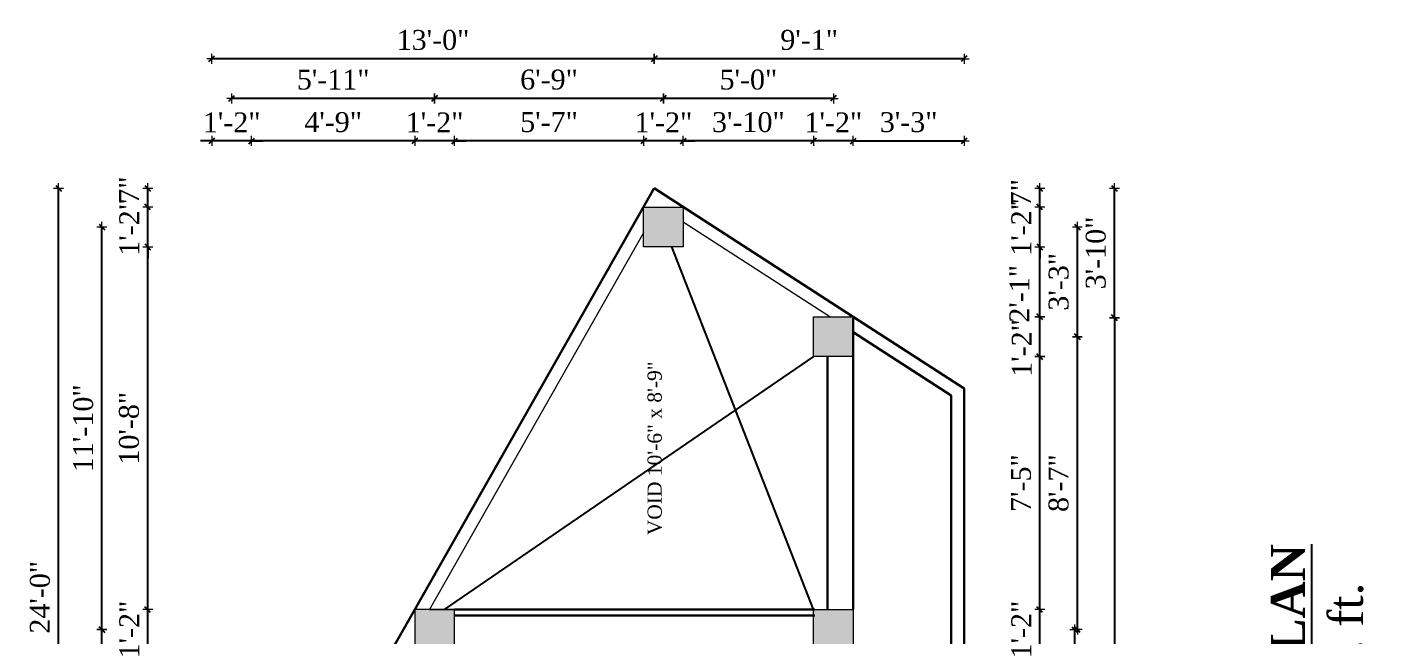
# Model space of a CAD drawing. Header units: inches. Extents: x 151827 to 346502, y -56182 to -23217.
# Drawn here: x 165662.6 to 166136.5, y -25376.6 to -25162.7 of the extents above; entities that cross this region are included whole.
import ezdxf

# ---------------------------------------------------------------- set-up
doc = ezdxf.new("R2010")
doc.units = ezdxf.units.IN
doc.header["$LTSCALE"] = 5
doc.header["$MEASUREMENT"] = 0
doc.layers.add('A-WALL', color=7, linetype='Continuous', lineweight=9)
doc.layers.add('Dimension', color=7, linetype='Continuous', lineweight=18)
doc.layers.add('dim line', color=7, linetype='Continuous', lineweight=15, true_color=0xfab2b2)
doc.layers.add('TEXT', color=6, linetype='Continuous')
doc.layers.add('WALL', color=7, linetype='Continuous')
doc.styles.add('ordinary', font='times.ttf')
doc.dimstyles.new('Copy of 96', dxfattribs={"dimtxt": 7, "dimasz": 4, "dimexe": 0.5, "dimexo": 0.5, "dimgap": 3, "dimtad": 1, "dimdec": 1, "dimzin": 11, "dimdsep": 46, "dimlunit": 4, "dimtxsty": 'ordinary', "dimblk": 'OBLIQUE', "dimcen": 0.09, "dimse1": 1, "dimse2": 1, "dimclrt": 6, "dimazin": 0, "dimtfac": 1, "dimtdec": 1, "dimtix": 1, "dimtmove": 2, "dimatfit": 3, "dimldrblk": 'leader', "dimfxl": 0.5, "dimfxlon": 1, "dimtolj": 1, "dimtzin": 0, "dimarcsym": 0})

# ---------------------------------------------------------------- blocks, each defined once
blk = doc.blocks.new('oblique')
at = {"color": 0, "lineweight": -2}
blk.add_line((0.25, 0.25), (-0.25, -0.25), dxfattribs=at)
at = {"layer": 'dim line', "lineweight": 9}
for p, q in [((-0.4375, 0), (0.4375, 0)), ((0, 0.4375), (0, -0.4375))]:
    blk.add_line(p, q, dxfattribs=at)
blk = doc.blocks.new('*D2313')
at = {"layer": 'A-WALL', "color": 0, "lineweight": -2, "ltscale": 5, "transparency": 16777216}
for p, q in [((165939.27, -25202.8), (165935.27, -25202.8)), ((165953.27, -25202.8), (165939.27, -25202.8)), ((165953.27, -25202.8), (165957.27, -25202.8))]:
    blk.add_line(p, q, dxfattribs=at)
at = {"layer": 'Defpoints', "color": 0, "ltscale": 5, "transparency": 16777216}
for p in [(165939.27, -25202.8), (165939.27, -25264.66), (165953.27, -25264.66)]:
    blk.add_point(p, dxfattribs=at)
at = {"layer": 'A-WALL', "color": 0, "lineweight": -2, "ltscale": 5, "transparency": 16777216, "xscale": 4, "yscale": 4, "zscale": 4}
blk.add_blockref('oblique', (165939.27, -25202.8), dxfattribs=at)
at = {"layer": 'A-WALL', "color": 0, "lineweight": -2, "ltscale": 5, "transparency": 16777216, "xscale": 4, "yscale": 4, "zscale": 4, "rotation": 180}
blk.add_blockref('oblique', (165953.27, -25202.8), dxfattribs=at)
at = {"layer": 'A-WALL', "color": 6, "ltscale": 5, "transparency": 16777216, "insert": (165946.27, -25196.3), "char_height": 7, "attachment_point": 5, "style": 'ordinary'}
blk.add_mtext('\\A1;1\'-2"', dxfattribs=at)
blk = doc.blocks.new('_OBLIQUE')
at = {"color": 0, "linetype": 'ByBlock'}
blk.add_line((-0.5, -0.5), (0.5, 0.5), dxfattribs=at)
blk = doc.blocks.new('leader')
at = {"layer": 'Dimension'}
for p, q in [((0, -4.33), (0, 4.33)), ((-4.42, 0), (4.42, 0))]:
    blk.add_line(p, q, dxfattribs=at)
blk = doc.blocks.new('*D2314')
at = {"layer": 'A-WALL', "color": 0, "lineweight": -2, "ltscale": 5, "transparency": 16777216}
blk.add_line((165939.27, -25202.8), (165893.49, -25202.8), dxfattribs=at)
at = {"layer": 'Defpoints', "color": 0, "ltscale": 5, "transparency": 16777216}
for p in [(165893.49, -25202.8), (165893.49, -25226.06), (165939.27, -25264.66)]:
    blk.add_point(p, dxfattribs=at)
at = {"layer": 'A-WALL', "color": 0, "lineweight": -2, "ltscale": 5, "transparency": 16777216, "xscale": 4, "yscale": 4, "zscale": 4, "rotation": 180}
blk.add_blockref('oblique', (165893.49, -25202.8), dxfattribs=at)
at = {"layer": 'A-WALL', "color": 0, "lineweight": -2, "ltscale": 5, "transparency": 16777216, "xscale": 4, "yscale": 4, "zscale": 4}
blk.add_blockref('oblique', (165939.27, -25202.8), dxfattribs=at)
at = {"layer": 'A-WALL', "color": 6, "ltscale": 5, "transparency": 16777216, "insert": (165916.38, -25196.24), "char_height": 7, "attachment_point": 5, "style": 'ordinary'}
blk.add_mtext('\\A1;3\'-10"', dxfattribs=at)
blk = doc.blocks.new('*D2315')
at = {"layer": 'A-WALL', "color": 0, "lineweight": -2, "ltscale": 5, "transparency": 16777216}
for p, q in [((165879.49, -25202.8), (165875.49, -25202.8)), ((165893.49, -25202.8), (165879.49, -25202.8)), ((165893.49, -25202.8), (165897.49, -25202.8))]:
    blk.add_line(p, q, dxfattribs=at)
at = {"layer": 'Defpoints', "color": 0, "ltscale": 5, "transparency": 16777216}
for p in [(165879.49, -25202.8), (165879.49, -25226.06), (165893.49, -25226.06)]:
    blk.add_point(p, dxfattribs=at)
at = {"layer": 'A-WALL', "color": 0, "lineweight": -2, "ltscale": 5, "transparency": 16777216, "xscale": 4, "yscale": 4, "zscale": 4}
blk.add_blockref('oblique', (165879.49, -25202.8), dxfattribs=at)
at = {"layer": 'A-WALL', "color": 0, "lineweight": -2, "ltscale": 5, "transparency": 16777216, "xscale": 4, "yscale": 4, "zscale": 4, "rotation": 180}
blk.add_blockref('oblique', (165893.49, -25202.8), dxfattribs=at)
at = {"layer": 'A-WALL', "color": 6, "ltscale": 5, "transparency": 16777216, "insert": (165886.49, -25196.3), "char_height": 7, "attachment_point": 5, "style": 'ordinary'}
blk.add_mtext('\\A1;1\'-2"', dxfattribs=at)
blk = doc.blocks.new('*D2316')
at = {"layer": 'A-WALL', "color": 0, "lineweight": -2, "ltscale": 5, "transparency": 16777216}
blk.add_line((165879.49, -25202.8), (165812.99, -25202.8), dxfattribs=at)
at = {"layer": 'Defpoints', "color": 0, "ltscale": 5, "transparency": 16777216}
for p in [(165812.99, -25202.8), (165879.49, -25226.06), (165812.99, -25367.67)]:
    blk.add_point(p, dxfattribs=at)
at = {"layer": 'A-WALL', "color": 0, "lineweight": -2, "ltscale": 5, "transparency": 16777216, "xscale": 4, "yscale": 4, "zscale": 4, "rotation": 180}
blk.add_blockref('oblique', (165812.99, -25202.8), dxfattribs=at)
at = {"layer": 'A-WALL', "color": 0, "lineweight": -2, "ltscale": 5, "transparency": 16777216, "xscale": 4, "yscale": 4, "zscale": 4}
blk.add_blockref('oblique', (165879.49, -25202.8), dxfattribs=at)
at = {"layer": 'A-WALL', "color": 6, "ltscale": 5, "transparency": 16777216, "insert": (165846.24, -25196.23), "char_height": 7, "attachment_point": 5, "style": 'ordinary'}
blk.add_mtext('\\A1;5\'-7"', dxfattribs=at)
blk = doc.blocks.new('*D2317')
at = {"layer": 'A-WALL', "color": 0, "lineweight": -2, "ltscale": 5, "transparency": 16777216}
for p, q in [((165798.99, -25202.8), (165794.99, -25202.8)), ((165812.99, -25202.8), (165798.99, -25202.8)), ((165812.99, -25202.8), (165816.99, -25202.8))]:
    blk.add_line(p, q, dxfattribs=at)
at = {"layer": 'Defpoints', "color": 0, "ltscale": 5, "transparency": 16777216}
for p in [(165798.99, -25202.8), (165798.99, -25367.67), (165812.99, -25367.67)]:
    blk.add_point(p, dxfattribs=at)
at = {"layer": 'A-WALL', "color": 0, "lineweight": -2, "ltscale": 5, "transparency": 16777216, "xscale": 4, "yscale": 4, "zscale": 4}
blk.add_blockref('oblique', (165798.99, -25202.8), dxfattribs=at)
at = {"layer": 'A-WALL', "color": 0, "lineweight": -2, "ltscale": 5, "transparency": 16777216, "xscale": 4, "yscale": 4, "zscale": 4, "rotation": 180}
blk.add_blockref('oblique', (165812.99, -25202.8), dxfattribs=at)
at = {"layer": 'A-WALL', "color": 6, "ltscale": 5, "transparency": 16777216, "insert": (165805.99, -25196.3), "char_height": 7, "attachment_point": 5, "style": 'ordinary'}
blk.add_mtext('\\A1;1\'-2"', dxfattribs=at)
blk = doc.blocks.new('*D2318')
at = {"layer": 'A-WALL', "color": 0, "lineweight": -2, "ltscale": 5, "transparency": 16777216}
blk.add_line((165798.99, -25202.8), (165741.6, -25202.8), dxfattribs=at)
at = {"layer": 'Defpoints', "color": 0, "ltscale": 5, "transparency": 16777216}
for p in [(165741.6, -25202.8), (165798.99, -25367.67), (165741.6, -25493.24)]:
    blk.add_point(p, dxfattribs=at)
at = {"layer": 'A-WALL', "color": 0, "lineweight": -2, "ltscale": 5, "transparency": 16777216, "xscale": 4, "yscale": 4, "zscale": 4, "rotation": 180}
blk.add_blockref('oblique', (165741.6, -25202.8), dxfattribs=at)
at = {"layer": 'A-WALL', "color": 0, "lineweight": -2, "ltscale": 5, "transparency": 16777216, "xscale": 4, "yscale": 4, "zscale": 4}
blk.add_blockref('oblique', (165798.99, -25202.8), dxfattribs=at)
at = {"layer": 'A-WALL', "color": 6, "ltscale": 5, "transparency": 16777216, "insert": (165770.3, -25196.23), "char_height": 7, "attachment_point": 5, "style": 'ordinary'}
blk.add_mtext('\\A1;4\'-9"', dxfattribs=at)
blk = doc.blocks.new('*D2319')
at = {"layer": 'A-WALL', "color": 0, "lineweight": -2, "ltscale": 5, "transparency": 16777216}
for p, q in [((165727.6, -25202.8), (165723.6, -25202.8)), ((165741.6, -25202.8), (165727.6, -25202.8)), ((165741.6, -25202.8), (165745.6, -25202.8))]:
    blk.add_line(p, q, dxfattribs=at)
at = {"layer": 'Defpoints', "color": 0, "ltscale": 5, "transparency": 16777216}
for p in [(165727.6, -25202.8), (165727.6, -25493.24), (165741.6, -25493.24)]:
    blk.add_point(p, dxfattribs=at)
at = {"layer": 'A-WALL', "color": 0, "lineweight": -2, "ltscale": 5, "transparency": 16777216, "xscale": 4, "yscale": 4, "zscale": 4}
blk.add_blockref('oblique', (165727.6, -25202.8), dxfattribs=at)
at = {"layer": 'A-WALL', "color": 0, "lineweight": -2, "ltscale": 5, "transparency": 16777216, "xscale": 4, "yscale": 4, "zscale": 4, "rotation": 180}
blk.add_blockref('oblique', (165741.6, -25202.8), dxfattribs=at)
at = {"layer": 'A-WALL', "color": 6, "ltscale": 5, "transparency": 16777216, "insert": (165734.6, -25196.3), "char_height": 7, "attachment_point": 5, "style": 'ordinary'}
blk.add_mtext('\\A1;1\'-2"', dxfattribs=at)
blk = doc.blocks.new('*D2320')
at = {"layer": 'A-WALL', "color": 0, "lineweight": -2, "ltscale": 5, "transparency": 16777216}
blk.add_line((165946.27, -25187.84), (165886.49, -25187.84), dxfattribs=at)
at = {"layer": 'Defpoints', "color": 0, "ltscale": 5, "transparency": 16777216}
for p in [(165886.49, -25187.84), (165886.49, -25233.06), (165946.27, -25271.66)]:
    blk.add_point(p, dxfattribs=at)
at = {"layer": 'A-WALL', "color": 0, "lineweight": -2, "ltscale": 5, "transparency": 16777216, "xscale": 4, "yscale": 4, "zscale": 4, "rotation": 180}
blk.add_blockref('oblique', (165886.49, -25187.84), dxfattribs=at)
at = {"layer": 'A-WALL', "color": 0, "lineweight": -2, "ltscale": 5, "transparency": 16777216, "xscale": 4, "yscale": 4, "zscale": 4}
blk.add_blockref('oblique', (165946.27, -25187.84), dxfattribs=at)
at = {"layer": 'A-WALL', "color": 6, "ltscale": 5, "transparency": 16777216, "insert": (165916.38, -25181.28), "char_height": 7, "attachment_point": 5, "style": 'ordinary'}
blk.add_mtext('\\A1;5\'-0"', dxfattribs=at)
blk = doc.blocks.new('*D2321')
at = {"layer": 'A-WALL', "color": 0, "lineweight": -2, "ltscale": 5, "transparency": 16777216}
blk.add_line((165886.49, -25187.84), (165805.99, -25187.84), dxfattribs=at)
at = {"layer": 'Defpoints', "color": 0, "ltscale": 5, "transparency": 16777216}
for p in [(165805.99, -25187.84), (165886.49, -25233.06), (165805.99, -25374.67)]:
    blk.add_point(p, dxfattribs=at)
at = {"layer": 'A-WALL', "color": 0, "lineweight": -2, "ltscale": 5, "transparency": 16777216, "xscale": 4, "yscale": 4, "zscale": 4, "rotation": 180}
blk.add_blockref('oblique', (165805.99, -25187.84), dxfattribs=at)
at = {"layer": 'A-WALL', "color": 0, "lineweight": -2, "ltscale": 5, "transparency": 16777216, "xscale": 4, "yscale": 4, "zscale": 4}
blk.add_blockref('oblique', (165886.49, -25187.84), dxfattribs=at)
at = {"layer": 'A-WALL', "color": 6, "ltscale": 5, "transparency": 16777216, "insert": (165846.24, -25181.27), "char_height": 7, "attachment_point": 5, "style": 'ordinary'}
blk.add_mtext('\\A1;6\'-9"', dxfattribs=at)
blk = doc.blocks.new('*D2322')
at = {"layer": 'A-WALL', "color": 0, "lineweight": -2, "ltscale": 5, "transparency": 16777216}
blk.add_line((165805.99, -25187.84), (165734.6, -25187.84), dxfattribs=at)
at = {"layer": 'Defpoints', "color": 0, "ltscale": 5, "transparency": 16777216}
for p in [(165734.6, -25187.84), (165805.99, -25374.67), (165734.6, -25500.24)]:
    blk.add_point(p, dxfattribs=at)
at = {"layer": 'A-WALL', "color": 0, "lineweight": -2, "ltscale": 5, "transparency": 16777216, "xscale": 4, "yscale": 4, "zscale": 4, "rotation": 180}
blk.add_blockref('oblique', (165734.6, -25187.84), dxfattribs=at)
at = {"layer": 'A-WALL', "color": 0, "lineweight": -2, "ltscale": 5, "transparency": 16777216, "xscale": 4, "yscale": 4, "zscale": 4}
blk.add_blockref('oblique', (165805.99, -25187.84), dxfattribs=at)
at = {"layer": 'A-WALL', "color": 6, "ltscale": 5, "transparency": 16777216, "insert": (165770.3, -25181.28), "char_height": 7, "attachment_point": 5, "style": 'ordinary'}
blk.add_mtext('\\A1;5\'-11"', dxfattribs=at)
blk = doc.blocks.new('*D2327')
at = {"layer": 'A-WALL', "color": 0, "lineweight": -2, "ltscale": 5, "transparency": 16777216}
for p, q in [((165705.05, -25367.67), (165705.05, -25363.67)), ((165705.05, -25381.67), (165705.05, -25367.67)), ((165705.05, -25381.67), (165705.05, -25385.67))]:
    blk.add_line(p, q, dxfattribs=at)
at = {"layer": 'Defpoints', "color": 0, "ltscale": 5, "transparency": 16777216}
for p in [(165705.05, -25367.67), (165798.99, -25367.67), (165798.99, -25381.67)]:
    blk.add_point(p, dxfattribs=at)
at = {"layer": 'A-WALL', "color": 0, "lineweight": -2, "ltscale": 5, "transparency": 16777216, "xscale": 4, "yscale": 4, "zscale": 4}
for p, rotation in [((165705.05, -25367.67), 270), ((165705.05, -25381.67), 90)]:
    blk.add_blockref('oblique', p, dxfattribs=dict(at, rotation=rotation))
at = {"layer": 'A-WALL', "color": 6, "ltscale": 5, "transparency": 16777216, "insert": (165698.55, -25374.67), "char_height": 7, "attachment_point": 5, "rotation": 90, "style": 'ordinary'}
blk.add_mtext('\\A1;1\'-2"', dxfattribs=at)
blk = doc.blocks.new('*D2328')
at = {"layer": 'A-WALL', "color": 0, "lineweight": -2, "ltscale": 5, "transparency": 16777216}
blk.add_line((165705.05, -25367.67), (165705.05, -25240.06), dxfattribs=at)
at = {"layer": 'Defpoints', "color": 0, "ltscale": 5, "transparency": 16777216}
for p in [(165705.05, -25240.06), (165879.49, -25240.06), (165798.99, -25367.67)]:
    blk.add_point(p, dxfattribs=at)
at = {"layer": 'A-WALL', "color": 0, "lineweight": -2, "ltscale": 5, "transparency": 16777216, "xscale": 4, "yscale": 4, "zscale": 4}
for p, rotation in [((165705.05, -25240.06), 90), ((165705.05, -25367.67), 270)]:
    blk.add_blockref('oblique', p, dxfattribs=dict(at, rotation=rotation))
at = {"layer": 'A-WALL', "color": 6, "ltscale": 5, "transparency": 16777216, "insert": (165698.49, -25303.87), "char_height": 7, "attachment_point": 5, "rotation": 90, "style": 'ordinary'}
blk.add_mtext('\\A1;10\'-8"', dxfattribs=at)
blk = doc.blocks.new('*D2329')
at = {"layer": 'A-WALL', "color": 0, "lineweight": -2, "ltscale": 5, "transparency": 16777216}
for p, q in [((165705.05, -25226.06), (165705.05, -25222.06)), ((165705.05, -25240.06), (165705.05, -25226.06)), ((165705.05, -25240.06), (165705.05, -25244.06))]:
    blk.add_line(p, q, dxfattribs=at)
at = {"layer": 'Defpoints', "color": 0, "ltscale": 5, "transparency": 16777216}
for p in [(165705.05, -25226.06), (165879.49, -25226.06), (165879.49, -25240.06)]:
    blk.add_point(p, dxfattribs=at)
at = {"layer": 'A-WALL', "color": 0, "lineweight": -2, "ltscale": 5, "transparency": 16777216, "xscale": 4, "yscale": 4, "zscale": 4}
for p, rotation in [((165705.05, -25226.06), 270), ((165705.05, -25240.06), 90)]:
    blk.add_blockref('oblique', p, dxfattribs=dict(at, rotation=rotation))
at = {"layer": 'A-WALL', "color": 6, "ltscale": 5, "transparency": 16777216, "insert": (165698.55, -25233.06), "char_height": 7, "attachment_point": 5, "rotation": 90, "style": 'ordinary'}
blk.add_mtext('\\A1;1\'-2"', dxfattribs=at)
blk = doc.blocks.new('*D2330')
at = {"layer": 'A-WALL', "color": 0, "lineweight": -2, "ltscale": 5, "transparency": 16777216}
blk.add_line((165705.05, -25226.06), (165705.05, -25219.43), dxfattribs=at)
at = {"layer": 'Defpoints', "color": 0, "ltscale": 5, "transparency": 16777216}
for p in [(165705.05, -25219.43), (165883.26, -25219.43), (165879.49, -25226.06)]:
    blk.add_point(p, dxfattribs=at)
at = {"layer": 'A-WALL', "color": 0, "lineweight": -2, "ltscale": 5, "transparency": 16777216, "xscale": 4, "yscale": 4, "zscale": 4}
for p, rotation in [((165705.05, -25219.43), 90), ((165705.05, -25226.06), 270)]:
    blk.add_blockref('oblique', p, dxfattribs=dict(at, rotation=rotation))
at = {"layer": 'A-WALL', "color": 6, "ltscale": 5, "transparency": 16777216, "insert": (165698.47, -25220.1), "char_height": 7, "attachment_point": 5, "rotation": 90, "style": 'ordinary'}
blk.add_mtext('\\A1;7"', dxfattribs=at)
blk = doc.blocks.new('*D2332')
at = {"layer": 'A-WALL', "color": 0, "lineweight": -2, "ltscale": 5, "transparency": 16777216}
blk.add_line((165688.92, -25500.24), (165688.92, -25374.67), dxfattribs=at)
at = {"layer": 'Defpoints', "color": 0, "ltscale": 5, "transparency": 16777216}
for p in [(165688.92, -25374.67), (165805.99, -25374.67), (165805.99, -25500.24)]:
    blk.add_point(p, dxfattribs=at)
at = {"layer": 'A-WALL', "color": 0, "lineweight": -2, "ltscale": 5, "transparency": 16777216, "xscale": 4, "yscale": 4, "zscale": 4}
for p, rotation in [((165688.92, -25374.67), 90), ((165688.92, -25500.24), 270)]:
    blk.add_blockref('oblique', p, dxfattribs=dict(at, rotation=rotation))
at = {"layer": 'A-WALL', "color": 6, "ltscale": 5, "transparency": 16777216, "insert": (165682.36, -25437.46), "char_height": 7, "attachment_point": 5, "rotation": 90, "style": 'ordinary'}
blk.add_mtext('\\A1;10\'-6"', dxfattribs=at)
blk = doc.blocks.new('*D2333')
at = {"layer": 'A-WALL', "color": 0, "lineweight": -2, "ltscale": 5, "transparency": 16777216}
blk.add_line((165688.92, -25374.67), (165688.92, -25233.06), dxfattribs=at)
at = {"layer": 'Defpoints', "color": 0, "ltscale": 5, "transparency": 16777216}
for p in [(165688.92, -25233.06), (165886.49, -25233.06), (165805.99, -25374.67)]:
    blk.add_point(p, dxfattribs=at)
at = {"layer": 'A-WALL', "color": 0, "lineweight": -2, "ltscale": 5, "transparency": 16777216, "xscale": 4, "yscale": 4, "zscale": 4}
for p, rotation in [((165688.92, -25233.06), 90), ((165688.92, -25374.67), 270)]:
    blk.add_blockref('oblique', p, dxfattribs=dict(at, rotation=rotation))
at = {"layer": 'A-WALL', "color": 6, "ltscale": 5, "transparency": 16777216, "insert": (165682.36, -25303.87), "char_height": 7, "attachment_point": 5, "rotation": 90, "style": 'ordinary'}
blk.add_mtext('\\A1;11\'-10"', dxfattribs=at)
blk = doc.blocks.new('*D2335')
at = {"layer": 'A-WALL', "color": 0, "lineweight": -2, "ltscale": 5, "transparency": 16777216}
blk.add_line((165673.71, -25507.24), (165673.71, -25219.43), dxfattribs=at)
at = {"layer": 'Defpoints', "color": 0, "ltscale": 5, "transparency": 16777216}
for p in [(165673.71, -25219.43), (165883.26, -25219.43), (165727.6, -25507.24)]:
    blk.add_point(p, dxfattribs=at)
at = {"layer": 'A-WALL', "color": 0, "lineweight": -2, "ltscale": 5, "transparency": 16777216, "xscale": 4, "yscale": 4, "zscale": 4}
for p, rotation in [((165673.71, -25219.43), 90), ((165673.71, -25507.24), 270)]:
    blk.add_blockref('oblique', p, dxfattribs=dict(at, rotation=rotation))
at = {"layer": 'A-WALL', "color": 6, "ltscale": 5, "transparency": 16777216, "insert": (165667.15, -25363.33), "char_height": 7, "attachment_point": 5, "rotation": 90, "style": 'ordinary'}
blk.add_mtext('\\A1;24\'-0"', dxfattribs=at)
blk = doc.blocks.new('*D2336')
at = {"layer": 'A-WALL', "color": 0, "lineweight": -2, "ltscale": 5, "transparency": 16777216}
blk.add_line((165992.27, -25173.89), (165883.26, -25173.89), dxfattribs=at)
at = {"layer": 'Defpoints', "color": 0, "ltscale": 5, "transparency": 16777216}
for p in [(165883.26, -25173.89), (165883.26, -25219.43), (165992.27, -25289.87)]:
    blk.add_point(p, dxfattribs=at)
at = {"layer": 'A-WALL', "color": 0, "lineweight": -2, "ltscale": 5, "transparency": 16777216, "xscale": 4, "yscale": 4, "zscale": 4, "rotation": 180}
blk.add_blockref('oblique', (165883.26, -25173.89), dxfattribs=at)
at = {"layer": 'A-WALL', "color": 0, "lineweight": -2, "ltscale": 5, "transparency": 16777216, "xscale": 4, "yscale": 4, "zscale": 4}
blk.add_blockref('oblique', (165992.27, -25173.89), dxfattribs=at)
at = {"layer": 'A-WALL', "color": 6, "ltscale": 5, "transparency": 16777216, "insert": (165937.77, -25167.32), "char_height": 7, "attachment_point": 5, "style": 'ordinary'}
blk.add_mtext('\\A1;9\'-1"', dxfattribs=at)
blk = doc.blocks.new('*D2337')
at = {"layer": 'A-WALL', "color": 0, "lineweight": -2, "ltscale": 5, "transparency": 16777216}
blk.add_line((165883.26, -25173.89), (165727.6, -25173.89), dxfattribs=at)
at = {"layer": 'Defpoints', "color": 0, "ltscale": 5, "transparency": 16777216}
for p in [(165727.6, -25173.89), (165883.26, -25219.43), (165727.6, -25493.24)]:
    blk.add_point(p, dxfattribs=at)
at = {"layer": 'A-WALL', "color": 0, "lineweight": -2, "ltscale": 5, "transparency": 16777216, "xscale": 4, "yscale": 4, "zscale": 4, "rotation": 180}
blk.add_blockref('oblique', (165727.6, -25173.89), dxfattribs=at)
at = {"layer": 'A-WALL', "color": 0, "lineweight": -2, "ltscale": 5, "transparency": 16777216, "xscale": 4, "yscale": 4, "zscale": 4}
blk.add_blockref('oblique', (165883.26, -25173.89), dxfattribs=at)
at = {"layer": 'A-WALL', "color": 6, "ltscale": 5, "transparency": 16777216, "insert": (165805.43, -25167.33), "char_height": 7, "attachment_point": 5, "style": 'ordinary'}
blk.add_mtext('\\A1;13\'-0"', dxfattribs=at)
blk = doc.blocks.new('*D2342')
at = {"layer": 'A-WALL', "color": 0, "lineweight": -2, "ltscale": 5, "transparency": 16777216}
for p, q in [((166018.88, -25367.67), (166018.88, -25363.67)), ((166018.88, -25381.67), (166018.88, -25367.67)), ((166018.88, -25381.67), (166018.88, -25385.67))]:
    blk.add_line(p, q, dxfattribs=at)
at = {"layer": 'Defpoints', "color": 0, "ltscale": 5, "transparency": 16777216}
for p in [(165953.27, -25367.67), (166018.88, -25367.67), (165953.27, -25381.67)]:
    blk.add_point(p, dxfattribs=at)
at = {"layer": 'A-WALL', "color": 0, "lineweight": -2, "ltscale": 5, "transparency": 16777216, "xscale": 4, "yscale": 4, "zscale": 4}
for p, rotation in [((166018.88, -25367.67), 270), ((166018.88, -25381.67), 90)]:
    blk.add_blockref('oblique', p, dxfattribs=dict(at, rotation=rotation))
at = {"layer": 'A-WALL', "color": 6, "ltscale": 5, "transparency": 16777216, "insert": (166012.38, -25374.67), "char_height": 7, "attachment_point": 5, "rotation": 90, "style": 'ordinary'}
blk.add_mtext('\\A1;1\'-2"', dxfattribs=at)
blk = doc.blocks.new('*D2343')
at = {"layer": 'A-WALL', "color": 0, "lineweight": -2, "ltscale": 5, "transparency": 16777216}
blk.add_line((166018.88, -25367.67), (166018.88, -25278.66), dxfattribs=at)
at = {"layer": 'Defpoints', "color": 0, "ltscale": 5, "transparency": 16777216}
for p in [(165953.27, -25278.66), (166018.88, -25278.66), (165953.27, -25367.67)]:
    blk.add_point(p, dxfattribs=at)
at = {"layer": 'A-WALL', "color": 0, "lineweight": -2, "ltscale": 5, "transparency": 16777216, "xscale": 4, "yscale": 4, "zscale": 4}
for p, rotation in [((166018.88, -25278.66), 90), ((166018.88, -25367.67), 270)]:
    blk.add_blockref('oblique', p, dxfattribs=dict(at, rotation=rotation))
at = {"layer": 'A-WALL', "color": 6, "ltscale": 5, "transparency": 16777216, "insert": (166012.31, -25323.17), "char_height": 7, "attachment_point": 5, "rotation": 90, "style": 'ordinary'}
blk.add_mtext('\\A1;7\'-5"', dxfattribs=at)
blk = doc.blocks.new('*D2344')
at = {"layer": 'A-WALL', "color": 0, "lineweight": -2, "ltscale": 5, "transparency": 16777216}
blk.add_line((166018.88, -25278.66), (166018.88, -25264.66), dxfattribs=at)
at = {"layer": 'Defpoints', "color": 0, "ltscale": 5, "transparency": 16777216}
for p in [(165953.27, -25264.66), (166018.88, -25264.66), (165953.27, -25278.66)]:
    blk.add_point(p, dxfattribs=at)
at = {"layer": 'A-WALL', "color": 0, "lineweight": -2, "ltscale": 5, "transparency": 16777216, "xscale": 4, "yscale": 4, "zscale": 4}
for p, rotation in [((166018.88, -25264.66), 90), ((166018.88, -25278.66), 270)]:
    blk.add_blockref('oblique', p, dxfattribs=dict(at, rotation=rotation))
at = {"layer": 'A-WALL', "color": 6, "ltscale": 5, "transparency": 16777216, "insert": (166012.56, -25275.63), "char_height": 7, "attachment_point": 5, "rotation": 90, "style": 'ordinary'}
blk.add_mtext('\\A1;1\'-2"', dxfattribs=at)
blk = doc.blocks.new('*D2345')
at = {"layer": 'A-WALL', "color": 0, "lineweight": -2, "ltscale": 5, "transparency": 16777216}
blk.add_line((166018.88, -25264.66), (166018.88, -25240.06), dxfattribs=at)
at = {"layer": 'Defpoints', "color": 0, "ltscale": 5, "transparency": 16777216}
for p in [(165893.49, -25240.06), (166018.88, -25240.06), (165953.27, -25264.66)]:
    blk.add_point(p, dxfattribs=at)
at = {"layer": 'A-WALL', "color": 0, "lineweight": -2, "ltscale": 5, "transparency": 16777216, "xscale": 4, "yscale": 4, "zscale": 4}
for p, rotation in [((166018.88, -25240.06), 90), ((166018.88, -25264.66), 270)]:
    blk.add_blockref('oblique', p, dxfattribs=dict(at, rotation=rotation))
at = {"layer": 'A-WALL', "color": 6, "ltscale": 5, "transparency": 16777216, "insert": (166011.73, -25256.59), "char_height": 7, "attachment_point": 5, "rotation": 90, "style": 'ordinary'}
blk.add_mtext('\\A1;2\'-1"', dxfattribs=at)
blk = doc.blocks.new('*D2346')
at = {"layer": 'A-WALL', "color": 0, "lineweight": -2, "ltscale": 5, "transparency": 16777216}
for p, q in [((166018.88, -25226.06), (166018.88, -25222.06)), ((166018.88, -25240.06), (166018.88, -25226.06)), ((166018.88, -25240.06), (166018.88, -25244.06))]:
    blk.add_line(p, q, dxfattribs=at)
at = {"layer": 'Defpoints', "color": 0, "ltscale": 5, "transparency": 16777216}
for p in [(165893.49, -25226.06), (166018.88, -25226.06), (165893.49, -25240.06)]:
    blk.add_point(p, dxfattribs=at)
at = {"layer": 'A-WALL', "color": 0, "lineweight": -2, "ltscale": 5, "transparency": 16777216, "xscale": 4, "yscale": 4, "zscale": 4}
for p, rotation in [((166018.88, -25226.06), 270), ((166018.88, -25240.06), 90)]:
    blk.add_blockref('oblique', p, dxfattribs=dict(at, rotation=rotation))
at = {"layer": 'A-WALL', "color": 6, "ltscale": 5, "transparency": 16777216, "insert": (166012.38, -25233.06), "char_height": 7, "attachment_point": 5, "rotation": 90, "style": 'ordinary'}
blk.add_mtext('\\A1;1\'-2"', dxfattribs=at)
blk = doc.blocks.new('*D2347')
at = {"layer": 'A-WALL', "color": 0, "lineweight": -2, "ltscale": 5, "transparency": 16777216}
blk.add_line((166018.88, -25226.06), (166018.88, -25219.43), dxfattribs=at)
at = {"layer": 'Defpoints', "color": 0, "ltscale": 5, "transparency": 16777216}
for p in [(165883.26, -25219.43), (166018.88, -25219.43), (165893.49, -25226.06)]:
    blk.add_point(p, dxfattribs=at)
at = {"layer": 'A-WALL', "color": 0, "lineweight": -2, "ltscale": 5, "transparency": 16777216, "xscale": 4, "yscale": 4, "zscale": 4}
for p, rotation in [((166018.88, -25219.43), 90), ((166018.88, -25226.06), 270)]:
    blk.add_blockref('oblique', p, dxfattribs=dict(at, rotation=rotation))
at = {"layer": 'A-WALL', "color": 6, "ltscale": 5, "transparency": 16777216, "insert": (166012.27, -25221.01), "char_height": 7, "attachment_point": 5, "rotation": 90, "style": 'ordinary'}
blk.add_mtext('\\A1;7"', dxfattribs=at)
blk = doc.blocks.new('*D2349')
at = {"layer": 'A-WALL', "color": 0, "lineweight": -2, "ltscale": 5, "transparency": 16777216}
blk.add_line((166032.12, -25374.67), (166032.12, -25271.66), dxfattribs=at)
at = {"layer": 'Defpoints', "color": 0, "ltscale": 5, "transparency": 16777216}
for p in [(165946.27, -25271.66), (166032.12, -25271.66), (165946.27, -25374.67)]:
    blk.add_point(p, dxfattribs=at)
at = {"layer": 'A-WALL', "color": 0, "lineweight": -2, "ltscale": 5, "transparency": 16777216, "xscale": 4, "yscale": 4, "zscale": 4}
for p, rotation in [((166032.12, -25271.66), 90), ((166032.12, -25374.67), 270)]:
    blk.add_blockref('oblique', p, dxfattribs=dict(at, rotation=rotation))
at = {"layer": 'A-WALL', "color": 6, "ltscale": 5, "transparency": 16777216, "insert": (166025.54, -25323.17), "char_height": 7, "attachment_point": 5, "rotation": 90, "style": 'ordinary'}
blk.add_mtext('\\A1;8\'-7"', dxfattribs=at)
blk = doc.blocks.new('*D2350')
at = {"layer": 'A-WALL', "color": 0, "lineweight": -2, "ltscale": 5, "transparency": 16777216}
blk.add_line((166031.19, -25500.24), (166031.19, -25374.67), dxfattribs=at)
at = {"layer": 'Defpoints', "color": 0, "ltscale": 5, "transparency": 16777216}
for p in [(165946.27, -25374.67), (166031.19, -25374.67), (165946.27, -25500.24)]:
    blk.add_point(p, dxfattribs=at)
at = {"layer": 'A-WALL', "color": 0, "lineweight": -2, "ltscale": 5, "transparency": 16777216, "xscale": 4, "yscale": 4, "zscale": 4}
for p, rotation in [((166031.19, -25374.67), 90), ((166031.19, -25500.24), 270)]:
    blk.add_blockref('oblique', p, dxfattribs=dict(at, rotation=rotation))
at = {"layer": 'A-WALL', "color": 6, "ltscale": 5, "transparency": 16777216, "insert": (166024.63, -25437.46), "char_height": 7, "attachment_point": 5, "rotation": 90, "style": 'ordinary'}
blk.add_mtext('\\A1;10\'-6"', dxfattribs=at)
blk = doc.blocks.new('*D2351')
at = {"layer": 'A-WALL', "color": 0, "lineweight": -2, "ltscale": 5, "transparency": 16777216}
blk.add_line((166032.12, -25271.66), (166032.12, -25233.06), dxfattribs=at)
at = {"layer": 'Defpoints', "color": 0, "ltscale": 5, "transparency": 16777216}
for p in [(165886.49, -25233.06), (166032.12, -25233.06), (165946.27, -25271.66)]:
    blk.add_point(p, dxfattribs=at)
at = {"layer": 'A-WALL', "color": 0, "lineweight": -2, "ltscale": 5, "transparency": 16777216, "xscale": 4, "yscale": 4, "zscale": 4}
for p, rotation in [((166032.12, -25233.06), 90), ((166032.12, -25271.66), 270)]:
    blk.add_blockref('oblique', p, dxfattribs=dict(at, rotation=rotation))
at = {"layer": 'A-WALL', "color": 6, "ltscale": 5, "transparency": 16777216, "insert": (166025.56, -25252.36), "char_height": 7, "attachment_point": 5, "rotation": 90, "style": 'ordinary'}
blk.add_mtext('\\A1;3\'-3"', dxfattribs=at)
blk = doc.blocks.new('*D2352')
at = {"layer": 'A-WALL', "color": 0, "lineweight": -2, "ltscale": 5, "transparency": 16777216}
blk.add_line((166045.18, -25264.99), (166045.18, -25631.78), dxfattribs=at)
at = {"layer": 'Defpoints', "color": 0, "ltscale": 5, "transparency": 16777216}
for p in [(165953.27, -25264.99), (165953.27, -25631.78), (166045.18, -25631.78)]:
    blk.add_point(p, dxfattribs=at)
at = {"layer": 'A-WALL', "color": 0, "lineweight": -2, "ltscale": 5, "transparency": 16777216, "xscale": 4, "yscale": 4, "zscale": 4}
for p, rotation in [((166045.18, -25264.99), 90), ((166045.18, -25631.78), 270)]:
    blk.add_blockref('oblique', p, dxfattribs=dict(at, rotation=rotation))
at = {"layer": 'A-WALL', "color": 6, "ltscale": 5, "transparency": 16777216, "insert": (166038.61, -25448.38), "char_height": 7, "attachment_point": 5, "rotation": 90, "style": 'ordinary'}
blk.add_mtext('\\A1;30\'-7"', dxfattribs=at)
blk = doc.blocks.new('*D2353')
at = {"layer": 'A-WALL', "color": 0, "lineweight": -2, "ltscale": 5, "transparency": 16777216}
blk.add_line((166045.18, -25264.99), (166045.18, -25219.43), dxfattribs=at)
at = {"layer": 'Defpoints', "color": 0, "ltscale": 5, "transparency": 16777216}
for p in [(165883.26, -25219.43), (166045.18, -25219.43), (165953.27, -25264.99)]:
    blk.add_point(p, dxfattribs=at)
at = {"layer": 'A-WALL', "color": 0, "lineweight": -2, "ltscale": 5, "transparency": 16777216, "xscale": 4, "yscale": 4, "zscale": 4}
for p, rotation in [((166045.18, -25219.43), 90), ((166045.18, -25264.99), 270)]:
    blk.add_blockref('oblique', p, dxfattribs=dict(at, rotation=rotation))
at = {"layer": 'A-WALL', "color": 6, "ltscale": 5, "transparency": 16777216, "insert": (166038.62, -25242.21), "char_height": 7, "attachment_point": 5, "rotation": 90, "style": 'ordinary'}
blk.add_mtext('\\A1;3\'-10"', dxfattribs=at)
blk = doc.blocks.new('*D2411')
at = {"layer": 'A-WALL', "color": 0, "lineweight": -2, "ltscale": 5, "transparency": 16777216}
blk.add_line((165953.27, -25202.8), (165992.27, -25202.8), dxfattribs=at)
at = {"layer": 'Defpoints', "color": 0, "ltscale": 5, "transparency": 16777216}
for p in [(165992.27, -25202.8), (165953.27, -25264.66), (165992.27, -25289.87)]:
    blk.add_point(p, dxfattribs=at)
at = {"layer": 'A-WALL', "color": 0, "lineweight": -2, "ltscale": 5, "transparency": 16777216, "xscale": 4, "yscale": 4, "zscale": 4, "rotation": 180}
blk.add_blockref('oblique', (165953.27, -25202.8), dxfattribs=at)
at = {"layer": 'A-WALL', "color": 0, "lineweight": -2, "ltscale": 5, "transparency": 16777216, "xscale": 4, "yscale": 4, "zscale": 4}
blk.add_blockref('oblique', (165992.27, -25202.8), dxfattribs=at)
at = {"layer": 'A-WALL', "color": 6, "ltscale": 5, "transparency": 16777216, "insert": (165972.77, -25196.24), "char_height": 7, "attachment_point": 5, "style": 'ordinary'}
blk.add_mtext('\\A1;3\'-3"', dxfattribs=at)

msp = doc.modelspace()

# ---------------------------------------------------------------- hatches: boundary and pattern name
at = {"layer": 'WALL', "linetype": 'ByBlock', "ltscale": 5, "true_color": 0xf8991e}
h = msp.add_hatch(color=30, dxfattribs=at)
h.dxf.hatch_style = 1
h.paths.add_polyline_path([(165879.49, -25240.06), (165893.49, -25240.06), (165893.49, -25226.06), (165879.49, -25226.06)])
h = msp.add_hatch(color=30, dxfattribs=at)
h.dxf.hatch_style = 1
h.paths.add_polyline_path([(165939.27, -25278.66), (165953.27, -25278.66), (165953.27, -25264.66), (165939.27, -25264.66)])
h = msp.add_hatch(color=30, dxfattribs=at)
h.dxf.hatch_style = 1
h.paths.add_polyline_path([(165812.99, -25367.67), (165798.99, -25367.67), (165798.99, -25381.67), (165812.99, -25381.67)])
h = msp.add_hatch(color=30, dxfattribs=at)
h.dxf.hatch_style = 1
h.paths.add_polyline_path([(165939.27, -25381.67), (165953.27, -25381.67), (165953.27, -25367.67), (165939.27, -25367.67)])

# ---------------------------------------------------------------- linework, layer by layer
at = {"layer": 'A-WALL', "lineweight": 30}
for p, q in [((165798.99, -25367.67, -72.71), (165883.26, -25219.43, -72.71)), ((165883.26, -25219.43, -72.71), (165953.27, -25264.66, -72.71)), ((165953.27, -25264.66, -72.71), (165953.27, -25367.67, -72.71)), ((165953.27, -25264.66, -72.71), (165992.27, -25289.87, -72.71)), ((165953.27, -25270.02, -72.71), (165987.77, -25292.32, -72.71)), ((165944.27, -25278.66, -72.71), (165944.27, -25367.67, -72.71)), ((165992.27, -25289.87, -72.71), (165992.27, -25460.24, -72.71)), ((165987.77, -25292.32, -72.71), (165987.77, -25455.74, -72.71)), ((165727.6, -25493.24, -72.71), (165798.99, -25367.67, -72.71)), ((165812.99, -25367.67, -72.71), (165939.77, -25367.67, -72.71)), ((165812.99, -25369.67, -72.71), (165939.77, -25369.67, -72.71))]:
    msp.add_line(p, q, dxfattribs=at)
at = {"layer": 'A-WALL', "ltscale": 5, "elevation": -72.71}
for points in [[(165879.49, -25240.06), (165879.49, -25226.06), (165893.49, -25226.06), (165893.49, -25240.06)], [(165939.27, -25278.66), (165939.27, -25264.66), (165953.27, -25264.66), (165953.27, -25278.66)], [(165812.99, -25381.67), (165812.99, -25367.67), (165798.99, -25367.67), (165798.99, -25381.67)], [(165939.27, -25381.67), (165939.27, -25367.67), (165953.27, -25367.67), (165953.27, -25381.67)]]:
    msp.add_lwpolyline(points, close=True, dxfattribs=at)
msp.add_lwpolyline([(165944.27, -25367.67), (165944.27, -25367.67), (165944.27, -25278.66), (165939.27, -25278.66), (165939.27, -25264.66), (165944.98, -25264.66), (165893.49, -25231.4), (165893.49, -25240.06), (165879.49, -25240.06), (165879.49, -25235.16), (165804.16, -25367.67), (165812.99, -25367.67)], dxfattribs=at)
at = {"layer": 'WALL', "color": 30, "linetype": 'ByBlock', "ltscale": 5, "true_color": 0xf8991e}
for p, q in [((165939.27, -25367.67, -72.71), (165889.44, -25240.06, -72.71)), ((165939.27, -25278.66, -72.71), (165809.34, -25367.67, -72.71))]:
    msp.add_line(p, q, dxfattribs=at)

# ---------------------------------------------------------------- texts
at = {"layer": 'TEXT', "style": 'ordinary'}
msp.add_text('VOID 10\'-6" x 8\'-9"', height=5, rotation=90, dxfattribs=at).set_placement((165885.89, -25341.49, -72.71))
at = {"layer": 'TEXT', "char_height": 12, "width": 219.8151, "attachment_point": 8, "rotation": 90, "style": 'ordinary'}
for s, insert in [('{\\fTimes New Roman|b1|i0|c0|p18;\\LTHIRD FLOOR PLAN}', (166112.39, -25435.73, -72.71)), ('AREA = 319.56 sq. ft.', (166136.51, -25440.03, -72.71))]:
    msp.add_mtext(s, dxfattribs=dict(at, insert=insert))

# ---------------------------------------------------------------- dimensions: what is measured, and where the dimension line sits
at = {"layer": 'A-WALL', "ltscale": 5}
for base, p1, p2, angle, picture, middle in [((165727.6, -25173.89, -72.71), (165883.26, -25219.43, -72.71), (165727.6, -25493.24, -72.71), 180, '*D2337', (165805.43, -25167.33, -72.71)), ((165883.26, -25173.89, -72.71), (165992.27, -25289.87, -72.71), (165883.26, -25219.43, -72.71), 180, '*D2336', (165937.77, -25167.32, -72.71)), ((165734.6, -25187.84, -72.71), (165805.99, -25374.67, -72.71), (165734.6, -25500.24, -72.71), 180, '*D2322', (165770.3, -25181.28, -72.71)), ((165805.987, -25187.8396, -72.7113), (165886.4942, -25233.0573, -72.7113), (165805.987, -25374.6733, -72.7113), 180, '*D2321', (165846.2406, -25181.2689, -72.7113)), ((165886.49, -25187.84, -72.71), (165946.27, -25271.66, -72.71), (165886.49, -25233.06, -72.71), 180, '*D2320', (165916.38, -25181.28, -72.71)), ((165727.6, -25202.8, -72.71), (165741.6, -25493.24, -72.71), (165727.6, -25493.24, -72.71), 180, '*D2319', (165734.6, -25196.3, -72.71)), ((165741.6, -25202.8, -72.71), (165798.99, -25367.67, -72.71), (165741.6, -25493.24, -72.71), 180, '*D2318', (165770.3, -25196.23, -72.71)), ((165798.99, -25202.8, -72.71), (165812.99, -25367.67, -72.71), (165798.99, -25367.67, -72.71), 180, '*D2317', (165805.99, -25196.3, -72.71)), ((165812.987, -25202.7976, -72.7113), (165879.4942, -25226.0573, -72.7113), (165812.987, -25367.6733, -72.7113), 180, '*D2316', (165846.2406, -25196.2269, -72.7113)), ((165879.49, -25202.8, -72.71), (165893.49, -25226.06, -72.71), (165879.49, -25226.06, -72.71), 180, '*D2315', (165886.49, -25196.3, -72.71)), ((165893.49, -25202.8, -72.71), (165939.27, -25264.66, -72.71), (165893.49, -25226.06, -72.71), 180, '*D2314', (165916.38, -25196.24, -72.71)), ((165939.27, -25202.8, -72.71), (165953.27, -25264.66, -72.71), (165939.27, -25264.66, -72.71), 180, '*D2313', (165946.27, -25196.3, -72.71)), ((165992.27, -25202.8, -72.71), (165953.27, -25264.66, -72.71), (165992.27, -25289.87, -72.71), 180, '*D2411', (165972.77, -25196.24, -72.71)), ((165673.71, -25219.43, -72.71), (165727.6, -25507.24, -72.71), (165883.26, -25219.43, -72.71), 90, '*D2335', (165667.15, -25363.33, -72.71)), ((166045.18, -25219.43, -72.71), (165953.27, -25264.99, -72.71), (165883.26, -25219.43, -72.71), 90, '*D2353', (166038.62, -25242.21, -72.71)), ((165705.05, -25226.06, -72.71), (165879.49, -25240.06, -72.71), (165879.49, -25226.06, -72.71), 90, '*D2329', (165698.55, -25233.06, -72.71)), ((166018.88, -25226.06, -72.71), (165893.49, -25240.06, -72.71), (165893.49, -25226.06, -72.71), 90, '*D2346', (166012.38, -25233.06, -72.71)), ((165688.92, -25233.06, -72.71), (165805.99, -25374.67, -72.71), (165886.49, -25233.06, -72.71), 90, '*D2333', (165682.36, -25303.87, -72.71)), ((166032.12, -25233.06, -72.71), (165946.27, -25271.66, -72.71), (165886.49, -25233.06, -72.71), 90, '*D2351', (166025.56, -25252.36, -72.71)), ((165705.05, -25240.06, -72.71), (165798.99, -25367.67, -72.71), (165879.49, -25240.06, -72.71), 90, '*D2328', (165698.49, -25303.87, -72.71)), ((166045.18, -25631.78, -72.71), (165953.27, -25264.99, -72.71), (165953.27, -25631.78, -72.71), 90, '*D2352', (166038.61, -25448.38, -72.71)), ((166032.12, -25271.66, -72.71), (165946.27, -25374.67, -72.71), (165946.27, -25271.66, -72.71), 90, '*D2349', (166025.54, -25323.17, -72.71)), ((166018.88, -25278.66, -72.71), (165953.27, -25367.67, -72.71), (165953.27, -25278.66, -72.71), 90, '*D2343', (166012.31, -25323.17, -72.71)), ((165705.05, -25367.67, -72.71), (165798.99, -25381.67, -72.71), (165798.99, -25367.67, -72.71), 90, '*D2327', (165698.55, -25374.67, -72.71)), ((166018.88, -25367.67, -72.71), (165953.27, -25381.67, -72.71), (165953.27, -25367.67, -72.71), 90, '*D2342', (166012.38, -25374.67, -72.71)), ((165688.92, -25374.67, -72.71), (165805.99, -25500.24, -72.71), (165805.99, -25374.67, -72.71), 90, '*D2332', (165682.36, -25437.46, -72.71)), ((166031.19, -25374.67, -72.71), (165946.27, -25500.24, -72.71), (165946.27, -25374.67, -72.71), 90, '*D2350', (166024.63, -25437.46, -72.71))]:
    dim = msp.add_linear_dim(base=base, p1=p1, p2=p2, angle=angle, dimstyle='Copy of 96', override={"dimdec": 0, "dimblk": 'oblique', "dimtdec": 0, "dimarcsym": 1}, dxfattribs=at)
    dim.commit()
    dim.dimension.update_dxf_attribs({"geometry": picture, "text_midpoint": middle})
for base, p1, p2, picture, middle in [((165705.05, -25219.43, -72.71), (165879.49, -25226.06, -72.71), (165883.26, -25219.43, -72.71), '*D2330', (165698.47, -25220.1, -72.71)), ((166018.88, -25219.43, -72.71), (165893.49, -25226.06, -72.71), (165883.26, -25219.43, -72.71), '*D2347', (166012.27, -25221.01, -72.71)), ((166018.88, -25240.06, -72.71), (165953.27, -25264.66, -72.71), (165893.49, -25240.06, -72.71), '*D2345', (166011.73, -25256.59, -72.71)), ((166018.88, -25264.66, -72.71), (165953.27, -25278.66, -72.71), (165953.27, -25264.66, -72.71), '*D2344', (166012.56, -25275.63, -72.71))]:
    dim = msp.add_linear_dim(base=base, p1=p1, p2=p2, angle=90, dimstyle='Copy of 96', override={"dimdec": 0, "dimblk": 'oblique', "dimtdec": 0, "dimarcsym": 1}, dxfattribs=at)
    dim.commit()
    dim.dimension.update_dxf_attribs({"geometry": picture, "text_midpoint": middle, "dimtype": 160})

doc.saveas('drawing.dxf')
